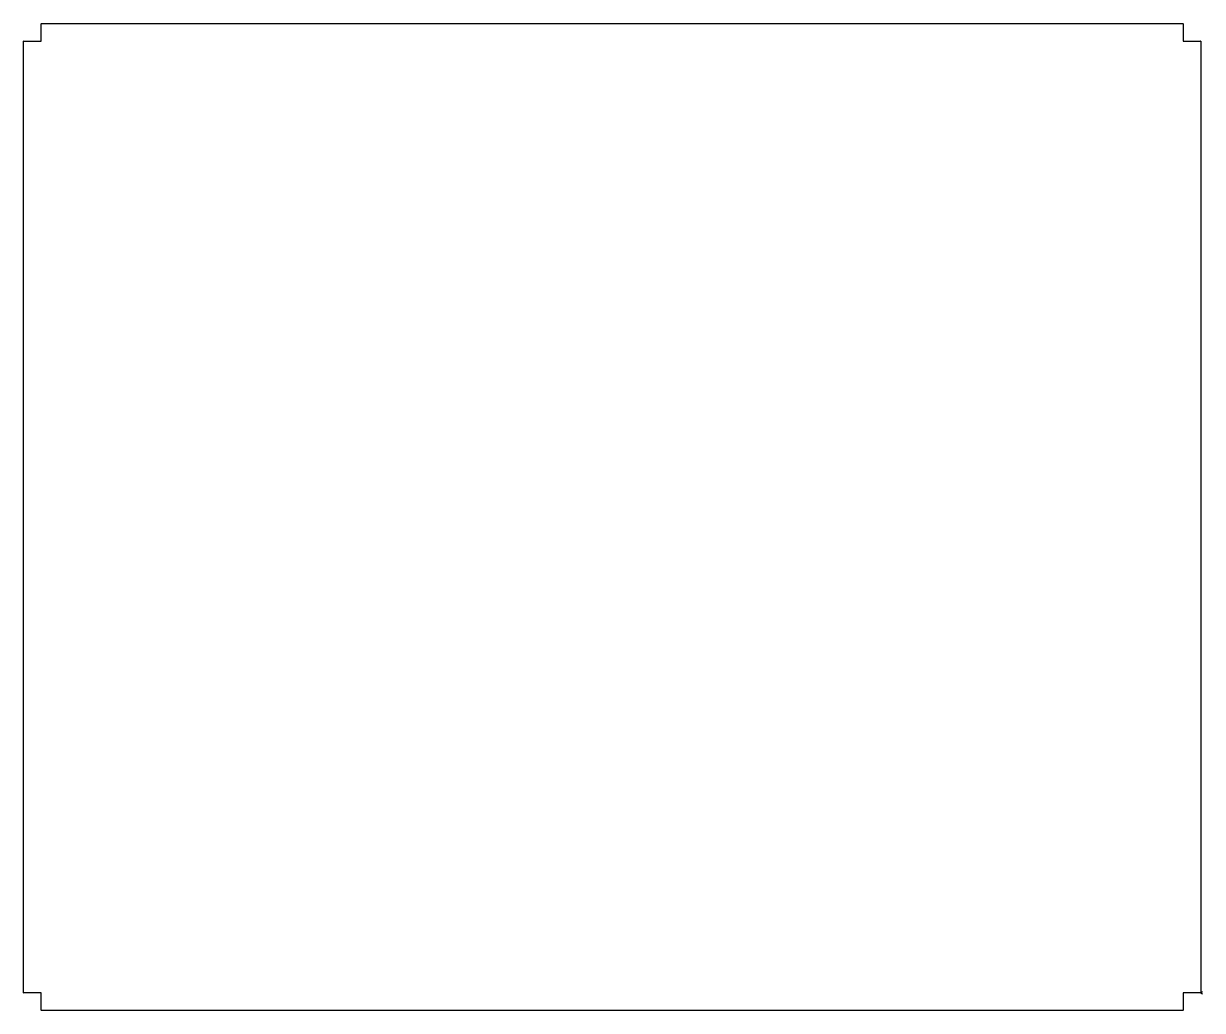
# Model space of a CAD drawing. Extents: x -309 to 310, y -259 to 259.
import ezdxf

# ---------------------------------------------------------------- set-up
doc = ezdxf.new("R2010")
doc.units = 0

msp = doc.modelspace()

# ---------------------------------------------------------------- linework, layer by layer
at = {"layer": '1', "color": 1}
for p, q in [((-300.1, 250.1), (-300.1, 259.192)), ((-300, 259.292), (300, 259.292)), ((300.1, 259.192), (300.1, 250.1)), ((-309.292, -250), (-309.292, 250)), ((-309.192, 250.1), (-300.1, 250.1)), ((300.1, 250.1), (309.192, 250.1)), ((309.292, 250), (309.292, -250)), ((-300.1, -250.1), (-309.192, -250.1)), ((-300.1, -259.192), (-300.1, -250.1)), ((309.192, -250.1), (300.1, -250.1)), ((300.1, -250.1), (300.1, -259.192)), ((300, -259.292), (-300, -259.292))]:
    msp.add_line(p, q, dxfattribs=at)
at = {"layer": '1', "color": 2}
for p, q in [((310.158, -249.5), (309.292, -250)), ((309.292, -250), (310.158, -250.5))]:
    msp.add_line(p, q, dxfattribs=at)
at = {"layer": '1', "color": 3}
for p, q in [((310.158, -249.5, 15), (310.158, -249.5, 15)), ((310.158, -249.5, 15), (310.158, -249.5)), ((310.158, -250.5), (310.158, -250.5, 15))]:
    msp.add_line(p, q, dxfattribs=at)
at = {"layer": '1', "color": 1}
for centre, start, end in [((-300, 259.192), 90, 180), ((300, 259.192), 0, 90), ((-309.192, 250), 90, 180), ((309.192, 250), 0, 90), ((-309.192, -250), 180, -90), ((309.192, -250), -90, 0), ((-300, -259.192), 180, -90), ((300, -259.192), -90, 0)]:
    msp.add_arc(centre, 0.1, start, end, dxfattribs=at)

doc.saveas('drawing.dxf')
